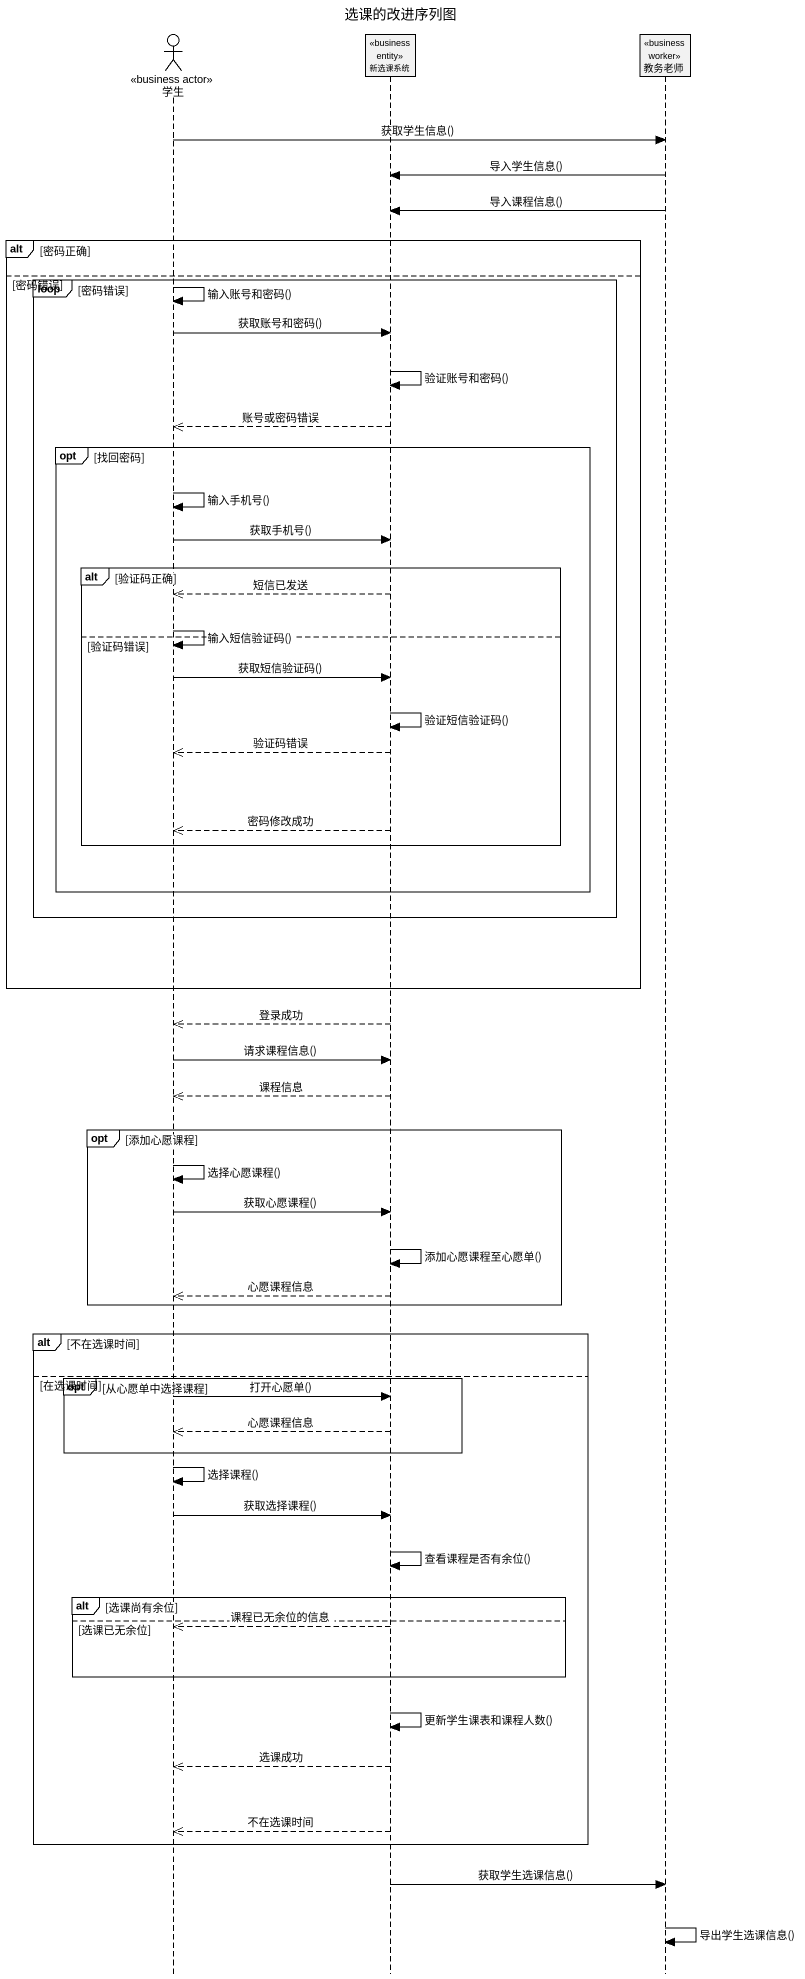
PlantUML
@startuml
title 选课的改进序列图
hide footbox
actor 学生 <<business actor>>
participant 新选课系统 <<business entity>>
participant 教务老师 <<business worker>>

学生 -> 教务老师 : 获取学生信息()
教务老师 -> 新选课系统 : 导入学生信息()
教务老师 -> 新选课系统 : 导入课程信息()
alt 密码正确
else 密码错误
  loop 密码错误
    学生 -> 学生 : 输入账号和密码()
    学生 -> 新选课系统 : 获取账号和密码()
    新选课系统 -> 新选课系统 : 验证账号和密码()
    新选课系统 -->> 学生 : 账号或密码错误
    opt 找回密码
      学生 -> 学生 : 输入手机号()
      学生 -> 新选课系统 : 获取手机号()
      alt 验证码正确
        新选课系统 -->> 学生 : 短信已发送
        学生 -> 学生 : 输入短信验证码()
      else 验证码错误
        学生 -> 新选课系统 : 获取短信验证码()
        新选课系统 -> 新选课系统 : 验证短信验证码()
        新选课系统 -->> 学生 : 验证码错误
        新选课系统 -->> 学生 : 密码修改成功
      end
    end
  end
end
新选课系统 -->> 学生 : 登录成功
学生 -> 新选课系统 : 请求课程信息()
新选课系统 -->> 学生 : 课程信息
opt 添加心愿课程
  学生 -> 学生 : 选择心愿课程()
  学生 -> 新选课系统 : 获取心愿课程()
  新选课系统 -> 新选课系统 : 添加心愿课程至心愿单()
  新选课系统 -->> 学生 : 心愿课程信息
end
alt 不在选课时间
else 在选课时间
  opt 从心愿单中选择课程
    学生 -> 新选课系统 : 打开心愿单()
    新选课系统 -->> 学生 : 心愿课程信息
  end
  学生 -> 学生 : 选择课程()
  学生 -> 新选课系统 : 获取选择课程()
  新选课系统 -> 新选课系统 : 查看课程是否有余位()
  alt 选课尚有余位
  else 选课已无余位
    新选课系统 -->> 学生 : 课程已无余位的信息
  end
  新选课系统 -> 新选课系统 : 更新学生课表和课程人数()
  新选课系统 -->> 学生 : 选课成功
  新选课系统 -->> 学生 : 不在选课时间
end
新选课系统 -> 教务老师 : 获取学生选课信息()
教务老师 -> 教务老师 : 导出学生选课信息()
@enduml
